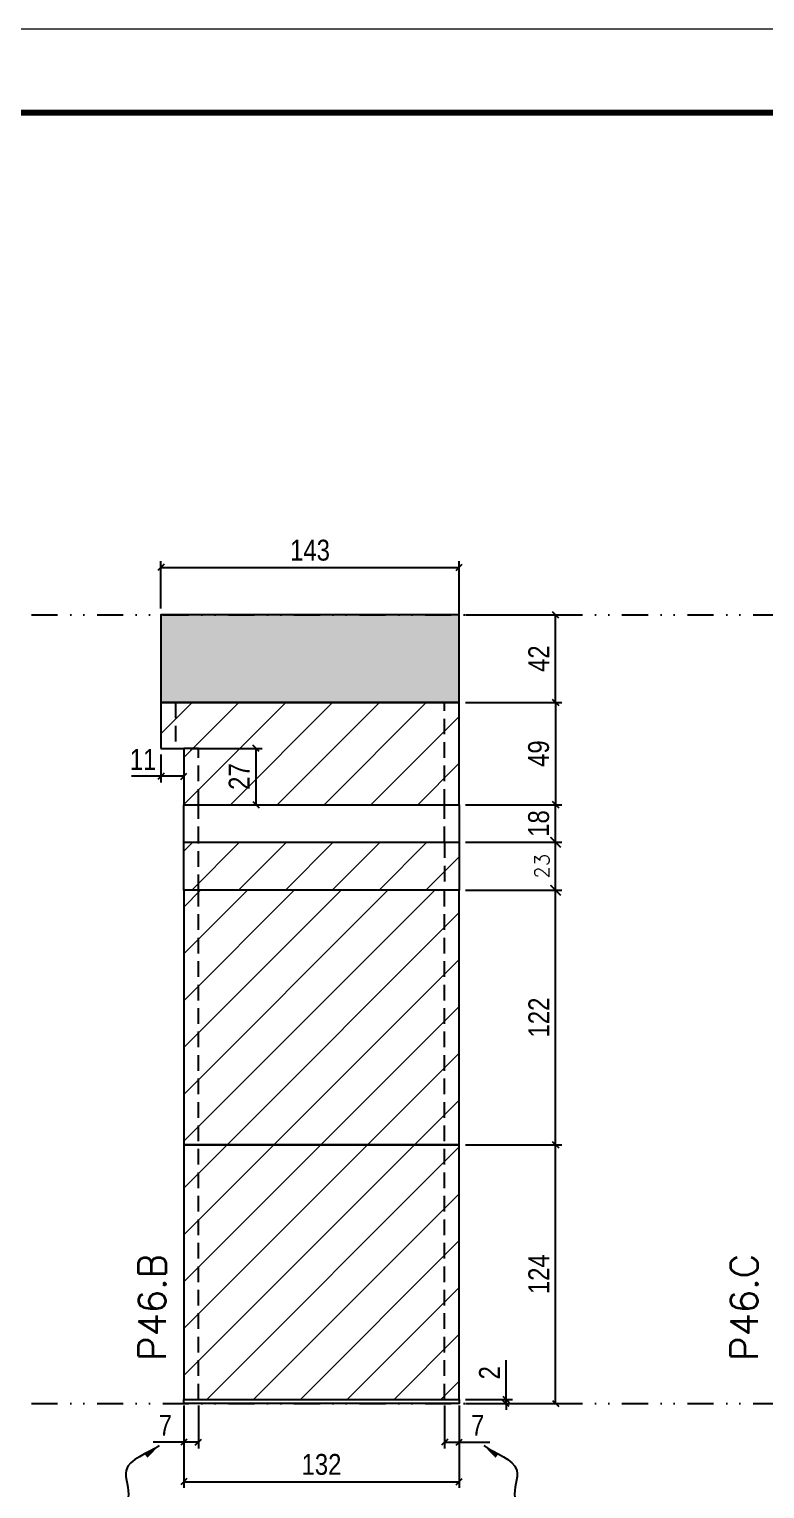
# Model space of a CAD drawing. Extents: x 2949 to 9203, y -16089 to 12527.
# Drawn here: x 6881 to 7233, y 7233 to 7932 of the extents above; entities that cross this region are included whole.
import ezdxf

# ---------------------------------------------------------------- set-up
doc = ezdxf.new("R2010")
doc.units = 0
for name, pattern in [('DASHED', [0.75, 0.5, -0.25]), ('DIVIDE2', [0.625, 0.25, -0.125, 0, -0.125, 0, -0.125]), ('HIDDEN', [0.375, 0.25, -0.125])]:
    doc.linetypes.add(name, pattern=pattern)
for name, color, linetype in [('COTA', 241, 'Continuous'), ('Nível', 160, 'Continuous'), ('Painéis', 200, 'Continuous'), ('Sarrafo de Pressão', 42, 'HIDDEN')]:
    doc.layers.add(name, color=color, linetype=linetype)
for name, color, linetype, lineweight in [('Folhas', 255, 'Continuous', 9), ('Hachura', 251, 'Continuous', 9), ('SARRAFO DE PRESSAO', 251, 'DASHED', 9), ('Texto Seção', 7, 'Continuous', 15)]:
    doc.layers.add(name, color=color, linetype=linetype, lineweight=lineweight)
doc.styles.add('COTA TECNICA', font='techl___.ttf', dxfattribs={"height": 10})
doc.styles.add('COTA TECNICA-50', font='techl___.ttf', dxfattribs={"height": 10})
doc.styles.add('REGUA-120', font='ROMANS.shx', dxfattribs={"height": 15})
doc.styles.add('ROMANS', font='romans.shx')
doc.styles.get("Standard").update_dxf_attribs({"font": 'arial.ttf'})
doc.dimstyles.new('COTA PAINEL-50', dxfattribs={"dimtxt": 10, "dimasz": 3, "dimexe": 3, "dimexo": 3, "dimgap": 3, "dimtad": 1, "dimdec": 1, "dimzin": 12, "dimdsep": 46, "dimtxsty": 'COTA TECNICA-50', "dimblk1": 'OBLIQUE', "dimblk2": 'OBLIQUE', "dimsah": 1, "dimcen": 0.9, "dimclrd": 4, "dimclre": 4, "dimclrt": 240, "dimadec": 1, "dimazin": 3, "dimtfac": 1, "dimtdec": 1, "dimtmove": 0, "dimatfit": 3, "dimfxl": 1, "dimtolj": 1, "dimtzin": 12, "dimarcsym": 0})
doc.dimstyles.new('Cota Paínel', dxfattribs={"dimtxt": 7, "dimasz": 5, "dimexe": 3, "dimexo": 3, "dimgap": 3, "dimtad": 1, "dimdec": 1, "dimzin": 12, "dimdsep": 46, "dimtxsty": 'ROMANS', "dimblk": 'ARCHTICK', "dimcen": 0, "dimclrd": 4, "dimclre": 4, "dimclrt": 1, "dimadec": 1, "dimazin": 3, "dimtfac": 1, "dimtdec": 1, "dimtmove": 0, "dimatfit": 3, "dimldrblk": 'OBLIQUE', "dimfxl": 1, "dimtolj": 1, "dimtzin": 12, "dimarcsym": 0})
doc.dimstyles.new('PAINEL', dxfattribs={"dimtxt": 10, "dimasz": 3, "dimexe": 3, "dimexo": 3, "dimgap": 3, "dimtad": 1, "dimdec": 1, "dimzin": 12, "dimdsep": 46, "dimtxsty": 'COTA TECNICA', "dimblk1": 'OBLIQUE', "dimblk2": 'OBLIQUE', "dimsah": 1, "dimcen": 0.9, "dimclrd": 4, "dimclre": 4, "dimclrt": 240, "dimadec": 1, "dimazin": 3, "dimtfac": 1, "dimtdec": 1, "dimtmove": 0, "dimatfit": 3, "dimfxl": 1, "dimtolj": 1, "dimtzin": 12, "dimarcsym": 0})
doc.dimstyles.get("Standard").update_dxf_attribs({"dimtxt": 0.18, "dimasz": 0.18, "dimexe": 0.18, "dimexo": 0.0625, "dimgap": 0.09, "dimtad": 0, "dimtih": 1, "dimtoh": 1, "dimdec": 4, "dimzin": 0, "dimdsep": 46, "dimtxsty": 'Standard', "dimcen": 0.09, "dimadec": 0, "dimazin": 0, "dimtfac": 1, "dimtdec": 4, "dimtofl": 0, "dimtmove": 0, "dimatfit": 3, "dimfxl": 1, "dimtolj": 1, "dimtzin": 0, "dimarcsym": 0})
pattern_1 = [(45, (-126071.967, -22713.47), (-11.2253202, 11.2253202), [])]

# ---------------------------------------------------------------- blocks, each defined once
blk = doc.blocks.new('9999999999')
at = {"layer": 'Folhas'}
blk.add_lwpolyline([(98138.98, 34190.21), (99623.98, 34190.21), (99623.98, 35240.21), (98138.98, 35240.21)], close=True, dxfattribs=at)
at = {"layer": 'Folhas', "color": 30, "const_width": 3}
blk.add_lwpolyline([(98213.98, 34230.21), (99583.98, 34230.21), (99583.98, 35200.21), (98213.98, 35200.21)], close=True, dxfattribs=at)
blk = doc.blocks.new('_Oblique')
at = {"color": 0, "linetype": 'ByBlock', "lineweight": -2}
blk.add_line((-0.5, -0.5), (0.5, 0.5), dxfattribs=at)
blk = doc.blocks.new('*D549')
at = {"layer": 'COTA', "color": 4, "lineweight": -2, "transparency": 16777216}
for p, q in [((6954.68, 7272.72), (6954.68, 7233.26)), ((7086.68, 7272.72), (7086.68, 7233.26)), ((6954.68, 7236.26), (7086.68, 7236.26))]:
    blk.add_line(p, q, dxfattribs=at)
at = {"layer": 'Defpoints', "color": 0, "transparency": 16777216}
for p in [(6954.68, 7275.72), (7086.68, 7275.72), (7086.68, 7236.26)]:
    blk.add_point(p, dxfattribs=at)
at = {"layer": 'COTA', "color": 4, "lineweight": -2, "transparency": 16777216, "xscale": 3, "yscale": 3, "zscale": 3, "rotation": 180}
blk.add_blockref('_Oblique', (6954.68, 7236.26), dxfattribs=at)
at = {"layer": 'COTA', "color": 4, "lineweight": -2, "transparency": 16777216, "xscale": 3, "yscale": 3, "zscale": 3}
blk.add_blockref('_Oblique', (7086.68, 7236.26), dxfattribs=at)
at = {"layer": 'COTA', "color": 240, "transparency": 16777216, "insert": (7020.68, 7244.48), "char_height": 10, "attachment_point": 5, "style": 'COTA TECNICA'}
blk.add_mtext('\\A1;132', dxfattribs=at)
blk = doc.blocks.new('*D550')
at = {"layer": 'COTA', "color": 4, "lineweight": -2, "transparency": 16777216}
for p, q in [((7089.68, 7651.72), (7135.91, 7651.72)), ((7132.91, 7609.72), (7132.91, 7651.72)), ((7089.68, 7609.72), (7135.91, 7609.72))]:
    blk.add_line(p, q, dxfattribs=at)
at = {"layer": 'Defpoints', "color": 0, "transparency": 16777216}
for p in [(7086.68, 7651.72), (7132.91, 7651.72), (7086.68, 7609.72)]:
    blk.add_point(p, dxfattribs=at)
at = {"layer": 'COTA', "color": 4, "lineweight": -2, "transparency": 16777216, "xscale": 3, "yscale": 3, "zscale": 3}
for p, rotation in [((7132.91, 7651.72), 90), ((7132.91, 7609.72), 270)]:
    blk.add_blockref('_Oblique', p, dxfattribs=dict(at, rotation=rotation))
at = {"layer": 'COTA', "color": 240, "transparency": 16777216, "insert": (7124.84, 7630.72), "char_height": 10, "attachment_point": 5, "rotation": 90, "style": 'COTA TECNICA'}
blk.add_mtext('\\A1;42', dxfattribs=at)
blk = doc.blocks.new('*D551')
at = {"layer": 'COTA', "color": 4, "lineweight": -2, "transparency": 16777216}
for p, q in [((6954.68, 7270.72), (6954.68, 7252.21)), ((6961.68, 7272.72), (6961.68, 7252.21)), ((6954.68, 7255.21), (6939.94, 7255.21)), ((6961.68, 7255.21), (6954.68, 7255.21))]:
    blk.add_line(p, q, dxfattribs=at)
at = {"layer": 'Defpoints', "color": 0, "transparency": 16777216}
for p in [(6961.68, 7275.72), (6954.68, 7273.72), (6954.68, 7255.21)]:
    blk.add_point(p, dxfattribs=at)
at = {"layer": 'COTA', "color": 4, "lineweight": -2, "transparency": 16777216, "xscale": 3, "yscale": 3, "zscale": 3, "rotation": 180}
blk.add_blockref('_Oblique', (6954.68, 7255.21), dxfattribs=at)
at = {"layer": 'COTA', "color": 4, "lineweight": -2, "transparency": 16777216, "xscale": 3, "yscale": 3, "zscale": 3}
blk.add_blockref('_Oblique', (6961.68, 7255.21), dxfattribs=at)
at = {"layer": 'COTA', "color": 240, "transparency": 16777216, "insert": (6945.81, 7263.28), "char_height": 10, "attachment_point": 5, "style": 'COTA TECNICA-50'}
blk.add_mtext('\\A1;7', dxfattribs=at)
blk = doc.blocks.new('*D552')
at = {"layer": 'COTA', "color": 4, "lineweight": -2, "transparency": 16777216}
for p, q in [((7079.68, 7272.72), (7079.68, 7252.21)), ((7086.68, 7270.72), (7086.68, 7252.21)), ((7079.68, 7255.21), (7086.68, 7255.21)), ((7086.68, 7255.21), (7101.41, 7255.21))]:
    blk.add_line(p, q, dxfattribs=at)
at = {"layer": 'Defpoints', "color": 0, "transparency": 16777216}
for p in [(7079.68, 7275.72), (7086.68, 7273.72), (7086.68, 7255.21)]:
    blk.add_point(p, dxfattribs=at)
at = {"layer": 'COTA', "color": 4, "lineweight": -2, "transparency": 16777216, "xscale": 3, "yscale": 3, "zscale": 3, "rotation": 180}
blk.add_blockref('_Oblique', (7079.68, 7255.21), dxfattribs=at)
at = {"layer": 'COTA', "color": 4, "lineweight": -2, "transparency": 16777216, "xscale": 3, "yscale": 3, "zscale": 3}
blk.add_blockref('_Oblique', (7086.68, 7255.21), dxfattribs=at)
at = {"layer": 'COTA', "color": 240, "transparency": 16777216, "insert": (7095.54, 7263.28), "char_height": 10, "attachment_point": 5, "style": 'COTA TECNICA-50'}
blk.add_mtext('\\A1;7', dxfattribs=at)
blk = doc.blocks.new('*D553')
at = {"layer": 'COTA', "color": 4, "lineweight": -2, "transparency": 16777216}
for p, q in [((7089.68, 7397.72), (7135.91, 7397.72)), ((7132.91, 7273.72), (7132.91, 7397.72)), ((7089.68, 7273.72), (7135.91, 7273.72))]:
    blk.add_line(p, q, dxfattribs=at)
at = {"layer": 'Defpoints', "color": 0, "transparency": 16777216}
for p in [(7086.68, 7397.72), (7132.91, 7397.72), (7086.68, 7273.72)]:
    blk.add_point(p, dxfattribs=at)
at = {"layer": 'COTA', "color": 4, "lineweight": -2, "transparency": 16777216, "xscale": 3, "yscale": 3, "zscale": 3}
for p, rotation in [((7132.91, 7397.72), 90), ((7132.91, 7273.72), 270)]:
    blk.add_blockref('_Oblique', p, dxfattribs=dict(at, rotation=rotation))
at = {"layer": 'COTA', "color": 240, "transparency": 16777216, "insert": (7124.84, 7335.72), "char_height": 10, "attachment_point": 5, "rotation": 90, "style": 'COTA TECNICA-50'}
blk.add_mtext('\\A1;124', dxfattribs=at)
blk = doc.blocks.new('*D554')
at = {"layer": 'COTA', "color": 4, "lineweight": -2, "transparency": 16777216}
for p, q in [((7109.2, 7275.72), (7109.2, 7294.52)), ((7089.68, 7275.72), (7112.2, 7275.72)), ((7109.2, 7273.72), (7109.2, 7275.72)), ((7089.68, 7273.72), (7112.2, 7273.72)), ((7109.2, 7273.72), (7109.2, 7270.72))]:
    blk.add_line(p, q, dxfattribs=at)
at = {"layer": 'Defpoints', "color": 0, "transparency": 16777216}
for p in [(7086.68, 7275.72), (7086.68, 7273.72), (7109.2, 7273.72)]:
    blk.add_point(p, dxfattribs=at)
at = {"layer": 'COTA', "color": 4, "lineweight": -2, "transparency": 16777216, "xscale": 3, "yscale": 3, "zscale": 3}
for p, rotation in [((7109.2, 7275.72), 270), ((7109.2, 7273.72), 90)]:
    blk.add_blockref('_Oblique', p, dxfattribs=dict(at, rotation=rotation))
at = {"layer": 'COTA', "color": 240, "transparency": 16777216, "insert": (7101.2, 7288.46), "char_height": 10, "attachment_point": 5, "rotation": 90, "style": 'COTA TECNICA-50'}
blk.add_mtext('\\A1;2', dxfattribs=at)
blk = doc.blocks.new('*D555')
at = {"layer": 'COTA', "color": 4, "linetype": 'ByBlock', "lineweight": -2, "transparency": 16777216}
for p, q in [((7089.68, 7609.72), (7135.91, 7609.72)), ((7132.91, 7609.72), (7132.91, 7560.72)), ((7089.68, 7560.72), (7135.91, 7560.72))]:
    blk.add_line(p, q, dxfattribs=at)
at = {"layer": 'Defpoints', "color": 0, "linetype": 'ByBlock', "transparency": 16777216}
for p in [(7086.68, 7609.72), (7086.68, 7560.72), (7132.91, 7560.72)]:
    blk.add_point(p, dxfattribs=at)
at = {"layer": 'COTA', "color": 4, "linetype": 'ByBlock', "lineweight": -2, "transparency": 16777216, "xscale": 3, "yscale": 3, "zscale": 3}
for p, rotation in [((7132.91, 7609.72), 90), ((7132.91, 7560.72), 270)]:
    blk.add_blockref('_Oblique', p, dxfattribs=dict(at, rotation=rotation))
at = {"layer": 'COTA', "color": 240, "linetype": 'ByBlock', "transparency": 16777216, "insert": (7124.81, 7585.22), "char_height": 10, "attachment_point": 5, "rotation": 90, "style": 'COTA TECNICA'}
blk.add_mtext('\\A1;49', dxfattribs=at)
blk = doc.blocks.new('*D569')
at = {"layer": 'COTA', "color": 4, "linetype": 'ByBlock', "lineweight": -2, "transparency": 16777216}
for p, q in [((7089.68, 7519.72), (7135.91, 7519.72)), ((7132.91, 7397.72), (7132.91, 7519.72)), ((7089.68, 7397.72), (7135.91, 7397.72))]:
    blk.add_line(p, q, dxfattribs=at)
at = {"layer": 'Defpoints', "color": 0, "linetype": 'ByBlock', "transparency": 16777216}
for p in [(7086.68, 7519.72), (7132.91, 7519.72), (7086.68, 7397.72)]:
    blk.add_point(p, dxfattribs=at)
at = {"layer": 'COTA', "color": 4, "linetype": 'ByBlock', "lineweight": -2, "transparency": 16777216, "xscale": 3, "yscale": 3, "zscale": 3}
for p, rotation in [((7132.91, 7519.72), 90), ((7132.91, 7397.72), 270)]:
    blk.add_blockref('_Oblique', p, dxfattribs=dict(at, rotation=rotation))
at = {"layer": 'COTA', "color": 240, "linetype": 'ByBlock', "transparency": 16777216, "insert": (7124.86, 7458.72), "char_height": 10, "attachment_point": 5, "rotation": 90, "style": 'COTA TECNICA'}
blk.add_mtext('\\A1;122', dxfattribs=at)
blk = doc.blocks.new('_ArchTick')
at = {"color": 0, "linetype": 'ByBlock', "const_width": 0.15}
blk.add_lwpolyline([(-0.5, -0.5), (0.5, 0.5)], dxfattribs=at)
blk = doc.blocks.new('*D530')
at = {"layer": 'COTA', "color": 4, "lineweight": -2, "transparency": 16777216}
for p, q in [((7089.68, 7542.72), (7135.91, 7542.72)), ((7132.91, 7519.72), (7132.91, 7542.72)), ((7089.68, 7519.72), (7135.91, 7519.72))]:
    blk.add_line(p, q, dxfattribs=at)
at = {"layer": 'Defpoints', "color": 0, "transparency": 16777216}
for p in [(7086.68, 7542.72), (7132.91, 7542.72), (7086.68, 7519.72)]:
    blk.add_point(p, dxfattribs=at)
at = {"layer": 'COTA', "color": 4, "lineweight": -2, "transparency": 16777216, "xscale": 5, "yscale": 5, "zscale": 5}
for p, rotation in [((7132.91, 7542.72), 90), ((7132.91, 7519.72), 270)]:
    blk.add_blockref('_ArchTick', p, dxfattribs=dict(at, rotation=rotation))
at = {"layer": 'COTA', "color": 1, "transparency": 16777216, "insert": (7126.41, 7531.22), "char_height": 7, "attachment_point": 5, "rotation": 90, "style": 'ROMANS'}
blk.add_mtext('\\A1;23', dxfattribs=at)
blk = doc.blocks.new('*D2520')
at = {"layer": 'COTA', "color": 4, "lineweight": -2, "transparency": 16777216}
for p, q in [((6943.68, 7654.72), (6943.68, 7677.45)), ((6943.68, 7674.45), (7086.68, 7674.45)), ((7086.68, 7612.72), (7086.68, 7677.45))]:
    blk.add_line(p, q, dxfattribs=at)
at = {"layer": 'Defpoints', "color": 0, "transparency": 16777216}
for p in [(7086.68, 7674.45), (6943.68, 7651.72), (7086.68, 7609.72)]:
    blk.add_point(p, dxfattribs=at)
at = {"layer": 'COTA', "color": 4, "lineweight": -2, "transparency": 16777216, "xscale": 3, "yscale": 3, "zscale": 3, "rotation": 180}
blk.add_blockref('_Oblique', (6943.68, 7674.45), dxfattribs=at)
at = {"layer": 'COTA', "color": 4, "lineweight": -2, "transparency": 16777216, "xscale": 3, "yscale": 3, "zscale": 3}
blk.add_blockref('_Oblique', (7086.68, 7674.45), dxfattribs=at)
at = {"layer": 'COTA', "color": 240, "transparency": 16777216, "insert": (7015.18, 7682.67), "char_height": 10, "attachment_point": 5, "style": 'COTA TECNICA-50'}
blk.add_mtext('\\A1;143', dxfattribs=at)
blk = doc.blocks.new('*D2521')
at = {"layer": 'COTA', "color": 4, "lineweight": -2, "transparency": 16777216}
for p, q in [((6943.68, 7584.72), (6943.68, 7571.37)), ((6954.68, 7584.72), (6954.68, 7571.37)), ((6943.68, 7574.37), (6929.59, 7574.37)), ((6954.68, 7574.37), (6943.68, 7574.37))]:
    blk.add_line(p, q, dxfattribs=at)
at = {"layer": 'Defpoints', "color": 0, "transparency": 16777216}
for p in [(6943.68, 7587.72), (6954.68, 7587.72), (6943.68, 7574.37)]:
    blk.add_point(p, dxfattribs=at)
at = {"layer": 'COTA', "color": 4, "lineweight": -2, "transparency": 16777216, "xscale": 3, "yscale": 3, "zscale": 3, "rotation": 180}
blk.add_blockref('_Oblique', (6943.68, 7574.37), dxfattribs=at)
at = {"layer": 'COTA', "color": 4, "lineweight": -2, "transparency": 16777216, "xscale": 3, "yscale": 3, "zscale": 3}
blk.add_blockref('_Oblique', (6954.68, 7574.37), dxfattribs=at)
at = {"layer": 'COTA', "color": 240, "transparency": 16777216, "insert": (6935.13, 7582.43), "char_height": 10, "attachment_point": 5, "style": 'COTA TECNICA-50'}
blk.add_mtext('\\A1;11', dxfattribs=at)
blk = doc.blocks.new('*D2522')
at = {"layer": 'COTA', "color": 4, "lineweight": -2, "transparency": 16777216}
for p, q in [((6957.68, 7587.72), (6992.27, 7587.72)), ((6989.27, 7587.72), (6989.27, 7560.72)), ((6957.68, 7560.72), (6992.27, 7560.72))]:
    blk.add_line(p, q, dxfattribs=at)
at = {"layer": 'Defpoints', "color": 0, "transparency": 16777216}
for p in [(6954.68, 7587.72), (6954.68, 7560.72), (6989.27, 7560.72)]:
    blk.add_point(p, dxfattribs=at)
at = {"layer": 'COTA', "color": 4, "lineweight": -2, "transparency": 16777216, "xscale": 3, "yscale": 3, "zscale": 3}
for p, rotation in [((6989.27, 7587.72), 90), ((6989.27, 7560.72), 270)]:
    blk.add_blockref('_Oblique', p, dxfattribs=dict(at, rotation=rotation))
at = {"layer": 'COTA', "color": 240, "transparency": 16777216, "insert": (6981.2, 7574.22), "char_height": 10, "attachment_point": 5, "rotation": 90, "style": 'COTA TECNICA-50'}
blk.add_mtext('\\A1;27', dxfattribs=at)
blk = doc.blocks.new('*D2615')
at = {"layer": 'COTA', "color": 4, "lineweight": -2, "transparency": 16777216}
for p, q in [((7089.68, 7560.72), (7135.91, 7560.72)), ((7132.91, 7542.72), (7132.91, 7560.72)), ((7089.68, 7542.72), (7135.91, 7542.72))]:
    blk.add_line(p, q, dxfattribs=at)
at = {"layer": 'Defpoints', "color": 0, "transparency": 16777216}
for p in [(7086.68, 7560.72), (7132.91, 7560.72), (7086.68, 7542.72)]:
    blk.add_point(p, dxfattribs=at)
at = {"layer": 'COTA', "color": 4, "lineweight": -2, "transparency": 16777216, "xscale": 3, "yscale": 3, "zscale": 3}
for p, rotation in [((7132.91, 7560.72), 90), ((7132.91, 7542.72), 270)]:
    blk.add_blockref('_Oblique', p, dxfattribs=dict(at, rotation=rotation))
at = {"layer": 'COTA', "color": 240, "transparency": 16777216, "insert": (7124.82, 7551.72), "char_height": 10, "attachment_point": 5, "rotation": 90, "style": 'COTA TECNICA-50'}
blk.add_mtext('\\A1;18', dxfattribs=at)

msp = doc.modelspace()

# ---------------------------------------------------------------- hatches: boundary and pattern name
at = {"layer": 'COTA', "linetype": 'ByBlock'}
h = msp.add_hatch(dxfattribs=at)
h.set_pattern_fill('AR-CONC', color=256, scale=0.03)
h.set_pattern_definition([(50, (-124457.1055, -21508.6954), (5.46554007, -0.47817257), [0.5715, -6.2865]), (355, (-124457.1055, -21508.6954), (-1.05730264, 5.73170536), [0.4572, -5.02921753]), (100.4514447, (-124456.65, -21508.735), (4.40823741, 5.25353256), [0.48570026, -5.34270734]), (46.1842, (-124457.1055, -21507.1714), (8.13237123, -1.26126984), [0.85725, -9.42975]), (96.6355576, (-124456.428, -21507.2765), (7.122124, 7.42278374), [0.7285507, -8.01406824]), (351.184151, (-124457.1055, -21507.171), (7.122124, 7.42278374), [0.685799, -7.54379196]), (21, (-124456.3435, -21507.5524), (4.54843174, -3.06795595), [0.5715, -6.2865]), (326, (-124456.3435, -21507.5524), (1.85406085, 5.52563898), [0.4572, -5.0292]), (71.451445, (-124455.9644, -21507.808), (6.40249258, 2.45768307), [0.48570026, -5.34269813]), (37.5, (-124457.1055, -21508.6954), (0.092658098, 2.536651166), [0, -4.96824, 0, -5.1054, 0, -5.04825]), (7.5, (-124457.1055, -21508.6954), (2.004589875, 3.005417245), [0, -2.91084, 0, -4.85394, 0, -1.92405]), (327.5, (-124458.8047, -21508.6954), (4.067717855, -0.17186232), [0, -1.905, 0, -5.9436, 0, -7.8867]), (317.5, (-124459.5667, -21508.6954), (4.44387544, 0.76279473), [0, -2.4765, 0, -3.94716, 0, -5.6007])])
h.paths.add_polyline_path([(6943.68, 7609.72), (7086.68, 7609.72), (7086.68, 7651.72), (6943.68, 7651.72)])
at = {"layer": 'Hachura', "linetype": 'ByBlock'}
h = msp.add_hatch(dxfattribs=at)
h.set_pattern_fill('ANSI31', color=256, scale=5)
h.paths.add_polyline_path([(7086.68, 7609.72), (6943.68, 7609.72), (6943.68, 7587.72), (6954.68, 7587.72), (6954.68, 7560.72), (7086.68, 7560.72)])
h = msp.add_hatch(dxfattribs=at)
h.set_pattern_fill('ANSI31', color=256, scale=5)
h.paths.add_polyline_path([(7086.68, 7542.72), (6954.68, 7542.72), (6954.68, 7519.72), (7086.68, 7519.72)])
h = msp.add_hatch(dxfattribs=at)
h.set_pattern_fill('ANSI31', color=256, scale=5)
h.set_pattern_definition(pattern_1)
h.paths.add_polyline_path([(7086.68, 7519.72), (6954.68, 7519.72), (6954.68, 7397.72), (7086.68, 7397.72)])
h = msp.add_hatch(dxfattribs=at)
h.set_pattern_fill('ANSI31', color=256, scale=5)
h.set_pattern_definition(pattern_1)
h.paths.add_polyline_path([(7086.68, 7397.72), (6954.68, 7397.72), (6954.68, 7275.72), (7086.68, 7275.72)])

# ---------------------------------------------------------------- linework, layer by layer
at = {"layer": 'COTA', "linetype": 'ByBlock'}
msp.add_lwpolyline([(6943.68, 7609.72), (7086.68, 7609.72), (7086.68, 7651.72), (6943.68, 7651.72)], close=True, dxfattribs=at)
at = {"layer": 'Nível', "color": 4, "linetype": 'DIVIDE2', "ltscale": 50}
for p, q in [((6567.19, 7651.72), (7577.53, 7651.72)), ((6567.19, 7273.72), (7577.53, 7273.72))]:
    msp.add_line(p, q, dxfattribs=at)
at = {"layer": 'Painéis'}
for p, q in [((7086.68, 7609.72), (6943.68, 7609.72)), ((6943.68, 7609.72), (6943.68, 7587.72)), ((7086.68, 7560.72), (7086.68, 7609.72)), ((6943.68, 7587.72), (6954.68, 7587.72)), ((6954.68, 7587.72), (6954.68, 7560.72)), ((6954.68, 7560.72), (7086.68, 7560.72)), ((6954.68, 7519.72), (6954.68, 7560.72)), ((7086.68, 7560.72), (7086.68, 7519.72)), ((6954.68, 7542.72), (7086.68, 7542.72)), ((7086.68, 7519.72), (6954.68, 7519.72)), ((7086.68, 7519.72), (6954.68, 7519.72))]:
    msp.add_line(p, q, dxfattribs=at)
for points in [[(6954.68, 7397.72), (7086.68, 7397.72), (7086.68, 7519.72)], [(6954.68, 7519.72), (6954.68, 7397.72)]]:
    msp.add_lwpolyline(points, dxfattribs=at)
for points in [[(6954.68, 7275.72), (7086.68, 7275.72), (7086.68, 7397.72), (6954.68, 7397.72)], [(6954.68, 7275.72), (7086.68, 7275.72), (7086.68, 7273.72), (6954.68, 7273.72)]]:
    msp.add_lwpolyline(points, close=True, dxfattribs=at)
at = {"layer": 'Sarrafo de Pressão', "ltscale": 30}
for p, q in [((6950.68, 7609.72), (6950.68, 7587.72)), ((7079.68, 7560.72), (7079.68, 7609.72)), ((6961.68, 7587.72), (6954.68, 7587.72)), ((6961.68, 7560.72), (6961.68, 7587.72)), ((6961.68, 7542.72), (6961.68, 7560.72)), ((7079.68, 7542.72), (7079.68, 7560.72)), ((6961.68, 7519.72), (6961.68, 7542.72)), ((7079.68, 7542.72), (7079.68, 7519.72)), ((6961.68, 7275.72), (6961.68, 7519.72)), ((7079.68, 7275.72), (7079.68, 7519.72))]:
    msp.add_line(p, q, dxfattribs=at)

# ---------------------------------------------------------------- block references
at = {"layer": 'SARRAFO DE PRESSAO', "color": 6, "linetype": 'ByBlock'}
msp.add_blockref('9999999999', (-92006.44, -27307.77), dxfattribs=at)

# ---------------------------------------------------------------- texts
at = {"layer": 'Texto Seção', "char_height": 13, "width": 285.3299, "attachment_point": 7, "rotation": 90, "style": 'REGUA-120'}
for s, insert in [('P46.B', (6946.01, 7294.18)), ('P46.C', (7229.8, 7294.18))]:
    msp.add_mtext(s, dxfattribs=dict(at, insert=insert))

# ---------------------------------------------------------------- dimensions: what is measured, and where the dimension line sits
at = {"layer": 'COTA'}
for base, p1, p2, picture, middle in [((7086.68, 7674.45), (6943.68, 7651.72), (7086.68, 7609.72), '*D2520', (7015.18, 7682.67)), ((6943.68, 7574.37), (6954.68, 7587.72), (6943.68, 7587.72), '*D2521', (6935.13, 7582.43)), ((7086.68, 7255.21), (7079.68, 7275.72), (7086.68, 7273.72), '*D552', (7095.54, 7263.28))]:
    dim = msp.add_linear_dim(base=base, p1=p1, p2=p2, dimstyle='COTA PAINEL-50', dxfattribs=at)
    dim.commit()
    dim.dimension.update_dxf_attribs({"geometry": picture, "text_midpoint": middle})
dim = msp.add_linear_dim(base=(7132.91, 7651.72), p1=(7086.68, 7609.72), p2=(7086.68, 7651.72), angle=90, dimstyle='PAINEL', override={"dimarcsym": 2}, dxfattribs=at)
dim.commit()
dim.dimension.update_dxf_attribs({"geometry": '*D550', "text_midpoint": (7132.91, 7630.72), "dimtype": 160})
at = {"layer": 'COTA', "linetype": 'ByBlock'}
for base, p1, p2, picture, middle in [((7132.91, 7560.72), (7086.68, 7609.72), (7086.68, 7560.72), '*D555', (7124.81, 7585.22)), ((7132.91, 7519.72), (7086.68, 7397.72), (7086.68, 7519.72), '*D569', (7124.86, 7458.72))]:
    dim = msp.add_linear_dim(base=base, p1=p1, p2=p2, angle=90, dimstyle='PAINEL', dxfattribs=at)
    dim.commit()
    dim.dimension.update_dxf_attribs({"geometry": picture, "text_midpoint": middle})
at = {"layer": 'COTA'}
for base, p1, p2, angle, dimstyle, picture, middle in [((6989.27, 7560.72), (6954.68, 7587.72), (6954.68, 7560.72), 90, 'COTA PAINEL-50', '*D2522', (6981.2, 7574.22)), ((7132.91, 7560.72), (7086.68, 7542.72), (7086.68, 7560.72), 90, 'COTA PAINEL-50', '*D2615', (7124.82, 7551.72)), ((7132.91, 7542.72), (7086.68, 7519.72), (7086.68, 7542.72), 90, 'Cota Paínel', '*D530', (7126.41, 7531.22)), ((7132.91, 7397.72), (7086.68, 7273.72), (7086.68, 7397.72), 90, 'COTA PAINEL-50', '*D553', (7124.84, 7335.72)), ((6954.68, 7255.21), (6961.68, 7275.72), (6954.68, 7273.72), 180, 'COTA PAINEL-50', '*D551', (6945.81, 7263.28))]:
    dim = msp.add_linear_dim(base=base, p1=p1, p2=p2, angle=angle, dimstyle=dimstyle, dxfattribs=at)
    dim.commit()
    dim.dimension.update_dxf_attribs({"geometry": picture, "text_midpoint": middle})
dim = msp.add_linear_dim(base=(7109.2, 7273.72), p1=(7086.68, 7275.72), p2=(7086.68, 7273.72), angle=90, dimstyle='COTA PAINEL-50', dxfattribs=at)
dim.commit()
dim.dimension.update_dxf_attribs({"geometry": '*D554', "text_midpoint": (7109.2, 7288.46), "dimtype": 160})
dim = msp.add_linear_dim(base=(7086.68, 7236.26), p1=(6954.68, 7275.72), p2=(7086.68, 7275.72), dimstyle='PAINEL', override={"dimarcsym": 2}, dxfattribs=at)
dim.commit()
dim.dimension.update_dxf_attribs({"geometry": '*D549', "text_midpoint": (7020.68, 7244.48)})

# ---------------------------------------------------------------- leaders
at = {"layer": 'COTA', "path_type": 1}
for points in [[(6942.85, 7253.54), (6927.06, 7241.7), (6927.99, 7228.7), (6922.43, 7218.91)], [(7098.5, 7253.54), (7114.29, 7241.7), (7113.36, 7228.7), (7118.92, 7218.91)]]:
    msp.add_leader(points, dimstyle='Standard', override={"dimasz": 8}, dxfattribs=at)

doc.saveas('drawing.dxf')
